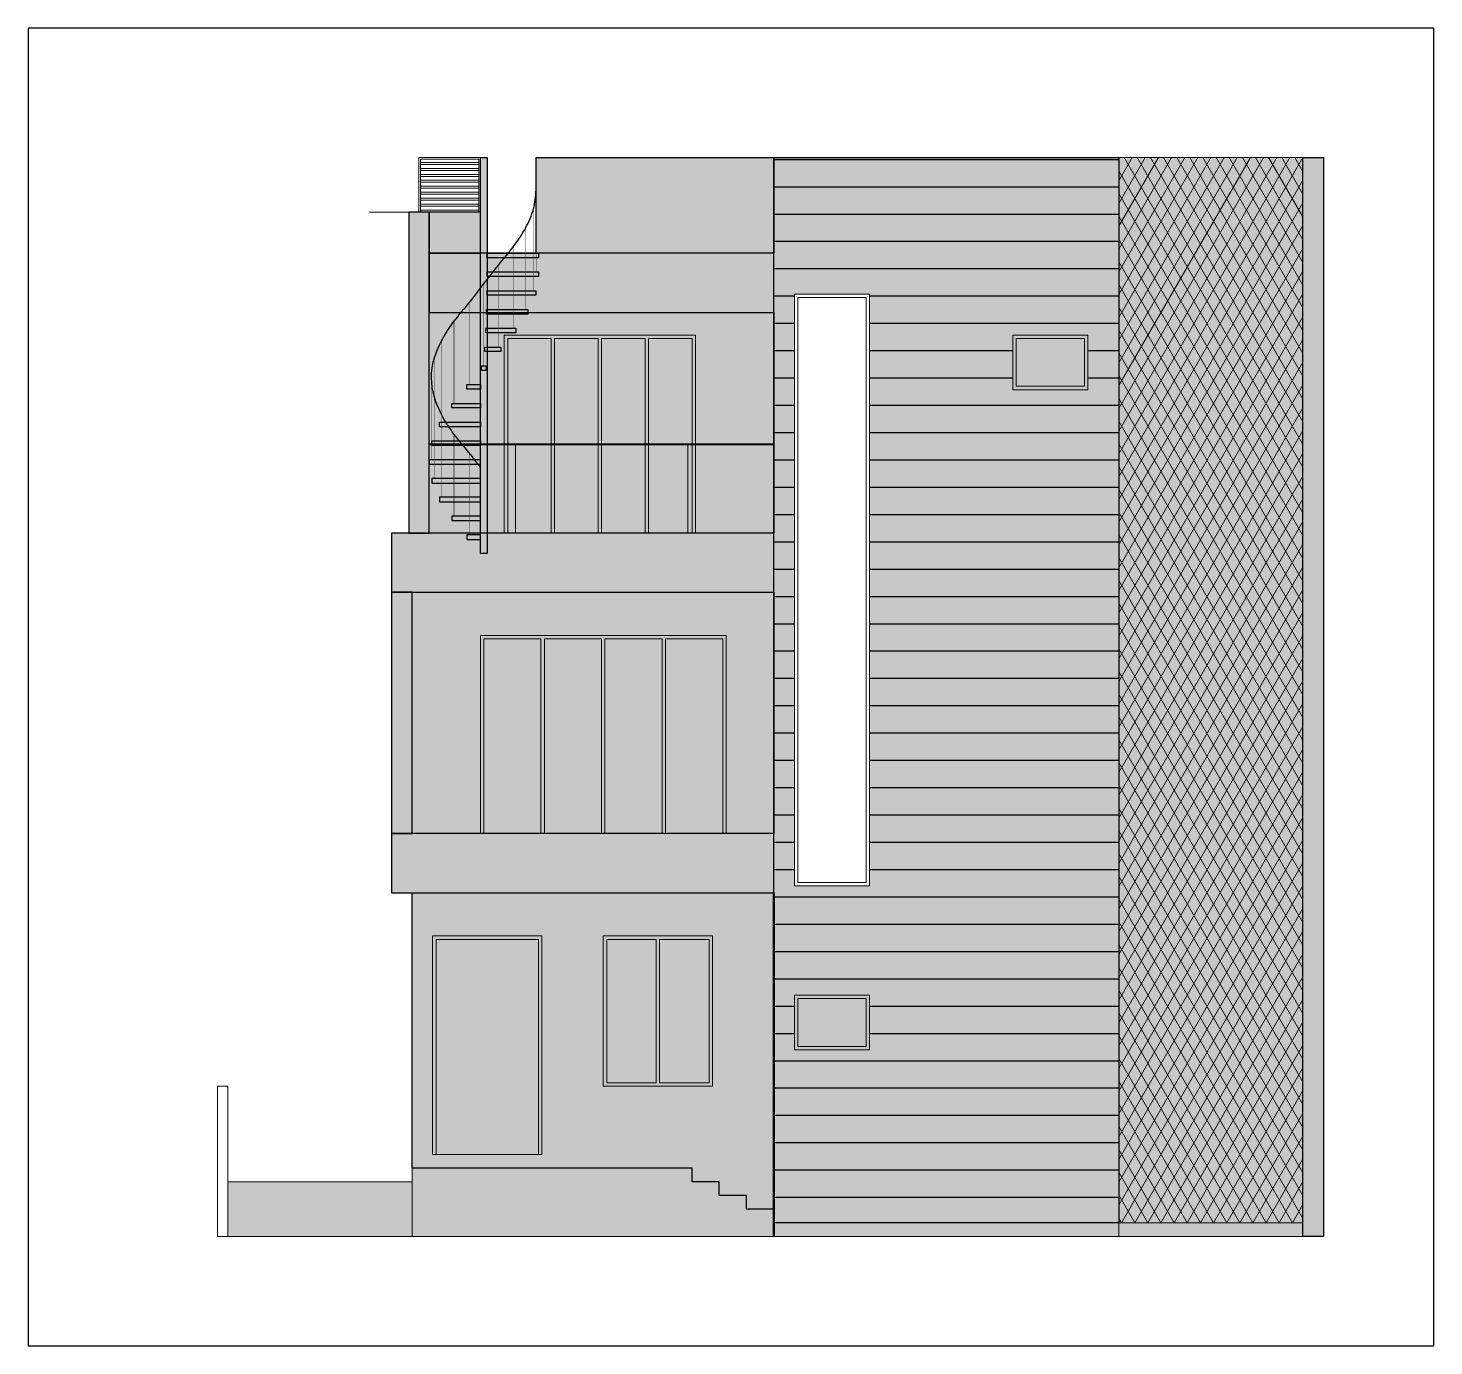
# Model space of a CAD drawing. Header units: millimetres. Extents: x 56222 to 154870, y -177588 to -121287.
# Drawn here: x 150905 to 151523, y -177542 to -176963 of the extents above; entities that cross this region are included whole.
import ezdxf

# ---------------------------------------------------------------- set-up
doc = ezdxf.new("R2010")
doc.units = ezdxf.units.MM
doc.header["$MEASUREMENT"] = 0
for name, color, linetype, lineweight in [('ELEVATION', 250, 'Continuous', 9), ('ELEVATION ( D~W~RaiL )', 250, 'Continuous', 9), ('ELEVATION ( HATCH )', 251, 'Continuous', 9), ('ELEVATION ( WALL COLOUR ) X_', 7, 'Continuous', 9), ('SECTION', 7, 'Continuous', 9), ('SECTION ( D~W~RaiL )', 250, 'Continuous', 18), ('SECTION ( GLASS  COLOUR ) X_', 7, 'Continuous', 9), ('XX~SLAB ( BEAM )~ ( DIM )', 7, 'Continuous', 9)]:
    doc.layers.add(name, color=color, linetype=linetype, lineweight=lineweight)
doc.layers.add('ELEVATION ( GLASS COLOUR ) X_', color=7, linetype='Continuous')
doc.layers.add('ELEVATION )~BOUNDRY ~( WALL COLOUR ) _', color=7, linetype='Continuous')

# ---------------------------------------------------------------- blocks, each defined once
blk = doc.blocks.new('SPRIAL STAIR')
at = {"layer": 'ELEVATION', "lineweight": 30}
h = blk.add_hatch(color=1, dxfattribs=at)
h.set_gradient(color1=(169, 105, 75), color2=(239, 226, 220), one_color=1, tint=0.9, name='CYLINDER')
h.paths.add_polyline_path([(1.5, 0), (-1.5, 0), (-1.5, 174), (1.5, 174)])
at = {"layer": 'ELEVATION', "lineweight": -3}
blk.add_lwpolyline([(1.5, 0), (-1.5, 0), (-1.5, 174), (1.5, 174)], close=True, dxfattribs=at)
at = {"layer": 'ELEVATION', "color": 32, "const_width": 0.18}
for points in [[(23, 132), (23, 168)], [(23, 123.75), (23, 159.75)], [(21.83, 115.5), (21.83, 151.5)], [(18.42, 107.25), (18.42, 143.25)], [(13.11, 99), (13.11, 135)], [(6.42, 90.75), (6.42, 126.75)], [(0, 82.5), (0, 118.5)], [(-6.42, 74.25), (-6.42, 110.25)], [(-13.11, 66), (-13.11, 102)], [(-18.42, 57.75), (-18.42, 93.75)], [(-21.83, 49.5), (-21.83, 85.5)], [(-23, 41.25), (-23, 77.25)], [(-21.83, 33), (-21.83, 69)], [(-18.42, 24.75), (-18.42, 60.75)], [(-13.11, 16.5), (-13.11, 52.5)], [(-6.42, 8.25), (-6.42, 44.25)]]:
    blk.add_lwpolyline(points, dxfattribs=at)
at = {"layer": 'ELEVATION', "color": 32, "lineweight": -3}
for points in [[(1.5, 132), (24, 132), (24, 130), (1.5, 130)], [(1.5, 123.75), (24, 123.75), (24, 121.75), (1.5, 121.75)], [(1.43, 115.5), (22.83, 115.5), (22.83, 113.5), (1.43, 113.5)], [(1.21, 107.25), (19.42, 107.25), (19.42, 105.25), (1.21, 105.25)], [(0.88, 99), (14.11, 99), (14.11, 97), (0.88, 97)], [(0.46, 90.75), (7.42, 90.75), (7.42, 88.75), (0.46, 88.75)], [(-1, 82.5), (1, 82.5), (1, 80.5), (-1, 80.5)], [(-7.42, 74.25), (-1.5, 74.25), (-1.5, 72.25), (-7.42, 72.25)], [(-14.11, 66), (-1.5, 66), (-1.5, 64), (-14.11, 64)], [(-19.42, 57.75), (-1.5, 57.75), (-1.5, 55.75), (-19.42, 55.75)], [(-22.83, 49.5), (-1.5, 49.5), (-1.5, 47.5), (-22.83, 47.5)], [(-24, 39.25), (-1.5, 39.25), (-1.5, 41.25), (-24, 41.25)], [(-22.83, 31), (-1.5, 31), (-1.5, 33), (-22.83, 33)], [(-19.42, 22.75), (-1.5, 22.75), (-1.5, 24.75), (-19.42, 24.75)], [(-14.11, 14.5), (-1.5, 14.5), (-1.5, 16.5), (-14.11, 16.5)], [(-7.42, 6.25), (-1.5, 6.25), (-1.5, 8.25), (-7.42, 8.25)]]:
    blk.add_lwpolyline(points, close=True, dxfattribs=at)
at = {"layer": 'ELEVATION', "color": 32, "lineweight": 30}
blk.add_open_spline([(-1.5, 37.97), (-3.11, 40.08), (-6.9, 44.99), (-13.12, 52.15), (-20.03, 62.59), (-23.89, 74.3), (-22.13, 85.81), (-18.51, 94.14), (-13.13, 102.36), (-6.36, 110.13), (0, 118.5), (6.36, 126.87), (13.13, 134.64), (18.49, 142.86), (22.2, 151.19), (23.19, 159.73), (23.06, 165.25), (23, 168)], degree=3, knots=[2.475585, 2.475585, 2.475585, 2.475585, 10.451449, 21.073335, 30.884245, 48.009061, 56.342265, 65.268822, 75.079732, 85.701618, 96.153067, 106.604516, 117.226402, 127.037312, 135.963869, 144.297073, 152.547073, 152.547073, 152.547073, 152.547073], dxfattribs=at)

msp = doc.modelspace()

# ---------------------------------------------------------------- hatches: boundary and pattern name
at = {"layer": 'ELEVATION'}
h = msp.add_hatch(color=256, dxfattribs=at)
h.set_gradient(color1=(228, 222, 202), color2=(243, 240, 231), one_color=1, tint=0.93, name='CYLINDER')
h.paths.add_polyline_path([(151128.0896, -177019.9941), (151232.5896, -177019.9941), (151232.5896, -177061.9941), (151128.0896, -177061.9941)])
h = msp.add_hatch(color=256, dxfattribs=at)
h.set_gradient(color1=(153, 81, 71), color2=(176, 95, 84), one_color=1, tint=0.51)
h.paths.add_polyline_path([(151081.0896, -177043.9941), (151072.0896, -177043.9941), (151072.0896, -177184.9941), (151081.0896, -177184.9941)])
h = msp.add_hatch(color=256, dxfattribs=at)
h.set_gradient(color1=(228, 222, 202), color2=(243, 240, 231), one_color=1, tint=0.93, name='CYLINDER')
h.paths.add_polyline_path([(151103.5896, -177043.9941), (151081.0896, -177043.9941), (151081.0896, -177061.9941), (151103.5896, -177061.9941)])
at = {"layer": 'ELEVATION', "lineweight": 30}
h = msp.add_hatch(color=256, dxfattribs=at)
h.set_gradient(color1=(255, 207, 158), color2=(255, 232, 209), one_color=1, tint=0.91, name='CYLINDER')
h.paths.add_polyline_path([(151081.0896, -177087.9941), (151232.5896, -177087.9941), (151232.5896, -177184.9941), (151081.0896, -177184.9941)])
h.paths.add_polyline_path([(151114.0896, -177097.9941), (151198.0896, -177097.9941), (151198.0896, -177184.9941), (151114.0896, -177184.9941)], flags=16)
at = {"layer": 'ELEVATION'}
h = msp.add_hatch(color=256, dxfattribs=at)
h.set_gradient(color1=(154, 163, 167), color2=(184, 191, 193), one_color=1, tint=0.74, name='CYLINDER')
h.paths.add_polyline_path([(151064.5896, -177316.9941), (151073.5896, -177316.9941), (151073.5896, -177210.9941), (151064.5896, -177210.9941)])
h = msp.add_hatch(color=256, dxfattribs=at)
h.set_gradient(color1=(255, 184, 112), color2=(255, 207, 158), one_color=1, tint=0.81)
h.paths.add_polyline_path([(151073.5896, -177210.9941), (151232.5896, -177210.9941), (151232.5896, -177316.9941), (151073.5896, -177316.9941)])
h.paths.add_polyline_path([(151103.5896, -177316.9941), (151103.5896, -177229.9941), (151211.5896, -177229.9941), (151211.5896, -177316.9941)], flags=17)
h = msp.add_hatch(color=256, dxfattribs=at)
h.set_gradient(color1=(255, 153, 51), color2=(242, 85, 64), tint=0.74)
h.paths.add_polyline_path([(151073.5896, -177463.9941), (151073.5896, -177342.9941), (151232.5896, -177342.9941), (151232.5896, -177481.9941), (151220.5896, -177481.9941), (151220.5896, -177475.9941), (151208.5896, -177475.9941), (151208.5896, -177469.9941), (151196.5896, -177469.9941), (151196.5896, -177463.9941)])
h.paths.add_polyline_path([(151082.5896, -177457.9941), (151082.5896, -177361.9941), (151130.5896, -177361.9941), (151130.5896, -177457.9941)], flags=16)
h.paths.add_polyline_path([(151205.5896, -177427.9941), (151157.5896, -177427.9941), (151157.5896, -177361.9941), (151205.5896, -177361.9941)], flags=16)
at = {"layer": 'ELEVATION ( D~W~RaiL )'}
h = msp.add_hatch(dxfattribs=at)
h.set_pattern_fill('ANSI32', color=256, scale=7, angle=135, style=0)
h.set_pattern_definition([(180, (151081.7896, -177043.994), (-4e-16, -2.625), []), (180, (151080.9146, -177043.119), (-4e-16, -2.625), [])])
h.paths.add_polyline_path([(151077.2896, -177043.9941), (151102.8896, -177043.9941), (151102.8896, -177020.6941), (151077.2896, -177020.6941)])
at = {"layer": 'ELEVATION ( GLASS COLOUR ) X_'}
h = msp.add_hatch(color=256, dxfattribs=at)
h.set_gradient(color1=(196, 215, 217), color2=(243, 247, 247), one_color=1, tint=0.96, name='CYLINDER')
h.paths.add_polyline_path([(151114.0896, -177097.9941), (151198.0896, -177097.9941), (151198.0896, -177184.9941), (151114.0896, -177184.9941)])
h = msp.add_hatch(color=256, dxfattribs=at)
h.set_gradient(color1=(196, 215, 217), color2=(243, 247, 247), one_color=1, tint=0.96, name='CYLINDER')
h.paths.add_polyline_path([(151337.5896, -177097.9941), (151370.5896, -177097.9941), (151370.5896, -177121.9941), (151337.5896, -177121.9941)])
h = msp.add_hatch(color=256, dxfattribs=at)
h.set_gradient(color1=(196, 215, 217), color2=(243, 247, 247), one_color=1, tint=0.96, name='CYLINDER')
h.paths.add_polyline_path([(151103.5896, -177229.9941), (151211.5896, -177229.9941), (151211.5896, -177316.9941), (151103.5896, -177316.9941)])
h = msp.add_hatch(color=256, dxfattribs=at)
h.set_gradient(color1=(196, 215, 217), color2=(243, 247, 247), one_color=1, tint=0.96, name='CYLINDER')
h.paths.add_polyline_path([(151082.5896, -177457.9941), (151082.5896, -177361.9941), (151130.5896, -177361.9941), (151130.5896, -177457.9941)])
h = msp.add_hatch(color=256, dxfattribs=at)
h.set_gradient(color1=(196, 215, 217), color2=(243, 247, 247), one_color=1, tint=0.96, name='CYLINDER')
h.paths.add_polyline_path([(151205.5896, -177427.9941), (151157.5896, -177427.9941), (151157.5896, -177361.9941), (151205.5896, -177361.9941)])
at = {"layer": 'ELEVATION ( HATCH )', "lineweight": -3}
h = msp.add_hatch(dxfattribs=at)
h.set_pattern_fill('_USER', color=256, scale=12, pattern_type=0)
h.set_pattern_definition([(0, (-243.391, -428.794), (0, 12), [])])
h.paths.add_polyline_path([(151384.0896, -177019.9941), (151232.5896, -177019.9941), (151232.5896, -177061.9941), (151232.5896, -177087.9941), (151232.5896, -177184.9941), (151232.5896, -177210.9941), (151232.5896, -177316.9941), (151232.5896, -177342.9941), (151232.5896, -177481.9941), (151232.5896, -177487.9941), (151384.0896, -177487.9941)])
h.paths.add_polyline_path([(151274.5896, -177339.9941), (151241.5896, -177339.9941), (151241.5896, -177079.9941), (151274.5896, -177079.9941)], flags=16)
h.paths.add_polyline_path([(151273.0896, -177338.4941), (151243.0896, -177338.4941), (151243.0896, -177081.4941), (151273.0896, -177081.4941)], flags=0)
h.paths.add_polyline_path([(151337.5896, -177121.9941), (151337.5896, -177097.9941), (151370.5896, -177097.9941), (151370.5896, -177121.9941)], flags=16)
h.paths.add_polyline_path([(151339.0896, -177120.4941), (151339.0896, -177099.4941), (151369.0896, -177099.4941), (151369.0896, -177120.4941)], flags=0)
h.paths.add_polyline_path([(151274.5896, -177387.9941), (151274.5896, -177411.9941), (151241.5896, -177411.9941), (151241.5896, -177387.9941)], flags=16)
h.paths.add_polyline_path([(151273.0896, -177389.4941), (151273.0896, -177410.4941), (151243.0896, -177410.4941), (151243.0896, -177389.4941)], flags=0)
h.paths.add_polyline_path([(151273.0896, -177338.4941), (151243.0896, -177338.4941), (151243.0896, -177081.4941), (151273.0896, -177081.4941)], flags=0)
at = {"layer": 'ELEVATION ( HATCH )'}
h = msp.add_hatch(dxfattribs=at)
h.set_pattern_fill('_USER', color=34, scale=5, angle=60, style=0, pattern_type=0)
h.set_pattern_definition([(60, (151379.5896, -177487.994), (-4.330127, 2.5), [])])
h.paths.add_polyline_path([(151384.0896, -177487.9941), (151465.0896, -177487.9941), (151465.0896, -177019.9038), (151384.0896, -177019.9941)])
h = msp.add_hatch(dxfattribs=at)
h.set_pattern_fill('_USER', color=34, scale=5, angle=300, style=0, pattern_type=0)
h.set_pattern_definition([(300, (151379.5896, -177487.994), (4.330127, 2.5), [])])
h.paths.add_polyline_path([(151384.0896, -177487.9941), (151465.0896, -177487.9941), (151465.0896, -177019.9038), (151384.0896, -177019.9941)])
h = msp.add_hatch(dxfattribs=at)
h.set_pattern_fill('ANSI36', color=256, scale=18, style=0)
h.set_pattern_definition([(45, (150992.5896, -177493.994), (1.193243, 4.375223), [5.625, -1.125, 0, -1.125])])
h.paths.add_polyline_path([(150992.5896, -177469.9941), (150992.5896, -177493.9941), (151465.0896, -177493.9941), (151465.0896, -177487.9941), (151232.5896, -177487.9941), (151232.5896, -177481.9941), (151220.5896, -177481.9941), (151220.5896, -177475.9941), (151208.5896, -177475.9941), (151208.5896, -177469.9941), (151196.5896, -177469.9941), (151196.5896, -177463.9941), (151073.5896, -177463.9941), (151073.5896, -177469.9941)])
at = {"layer": 'ELEVATION ( WALL COLOUR ) X_'}
h = msp.add_hatch(color=256, dxfattribs=at)
h.dxf.hatch_style = 1
h.set_gradient(color1=(228, 222, 202), color2=(243, 240, 231), one_color=1, tint=0.93, name='CYLINDER')
h.paths.add_polyline_path([(151384.0896, -177019.9941), (151232.5896, -177019.9941), (151232.5896, -177061.9941), (151232.5896, -177087.9941), (151232.5896, -177184.9941), (151232.5896, -177210.9941), (151232.5896, -177316.9941), (151232.5896, -177342.9941), (151232.5896, -177481.9941), (151232.5896, -177487.9941), (151384.0896, -177487.9941)])
h.paths.add_polyline_path([(151337.5896, -177097.9941), (151370.5896, -177097.9941), (151370.5896, -177121.9941), (151337.5896, -177121.9941)], flags=16)
h.paths.add_polyline_path([(151339.0896, -177099.4941), (151369.0896, -177099.4941), (151369.0896, -177120.4941), (151339.0896, -177120.4941)], flags=0)
h.paths.add_polyline_path([(151274.5896, -177079.9941), (151274.5896, -177339.9941), (151241.5896, -177339.9941), (151241.5896, -177079.9941)], flags=16)
h.paths.add_polyline_path([(151273.0896, -177081.4941), (151273.0896, -177338.4941), (151243.0896, -177338.4941), (151243.0896, -177081.4941)], flags=0)
h.paths.add_polyline_path([(151274.5896, -177387.9941), (151274.5896, -177411.9941), (151241.5896, -177411.9941), (151241.5896, -177387.9941)], flags=16)
h.paths.add_polyline_path([(151273.0896, -177389.4941), (151273.0896, -177410.4941), (151243.0896, -177410.4941), (151243.0896, -177389.4941)], flags=0)
h.paths.add_polyline_path([(151273.0896, -177338.4941), (151243.0896, -177338.4941), (151243.0896, -177081.4941), (151273.0896, -177081.4941)], flags=0)
h = msp.add_hatch(color=256, dxfattribs=at)
h.set_gradient(color1=(236, 232, 218), color2=(248, 247, 242), one_color=1, tint=0.96, name='CYLINDER')
h.paths.add_polyline_path([(151384.0896, -177487.9941), (151465.0896, -177487.9941), (151465.0896, -177019.9038), (151384.0896, -177019.9941)])
h = msp.add_hatch(color=256, dxfattribs=at)
h.set_gradient(color1=(228, 222, 202), color2=(243, 240, 231), rotation=90, one_color=1, tint=0.93, name='CYLINDER')
h.paths.add_polyline_path([(151474.0896, -177493.9941), (151465.0896, -177493.9941), (151465.0896, -177019.9941), (151474.0896, -177019.9941)])
h = msp.add_hatch(color=256, dxfattribs=at)
h.set_gradient(color1=(154, 163, 167), color2=(184, 191, 193), rotation=90, one_color=1, tint=0.74, name='CYLINDER')
h.paths.add_polyline_path([(151232.5896, -177061.9941), (151081.0896, -177061.9941), (151081.0896, -177087.9941), (151232.5896, -177087.9941)])
h = msp.add_hatch(color=256, dxfattribs=at)
h.set_gradient(color1=(154, 163, 167), color2=(184, 191, 193), rotation=90, one_color=1, tint=0.74, name='CYLINDER')
h.paths.add_polyline_path([(151232.5896, -177184.9941), (151064.5896, -177184.9941), (151064.5896, -177210.9941), (151232.5896, -177210.9941)])
h = msp.add_hatch(color=256, dxfattribs=at)
h.set_gradient(color1=(154, 163, 167), color2=(184, 191, 193), rotation=90, one_color=1, tint=0.74, name='CYLINDER')
h.paths.add_polyline_path([(151232.5896, -177316.9941), (151064.5896, -177316.9941), (151064.5896, -177342.9941), (151232.5896, -177342.9941)])
h = msp.add_hatch(color=256, dxfattribs=at)
h.set_gradient(color1=(196, 215, 217), color2=(243, 247, 247), rotation=90, one_color=1, tint=0.96, name='CYLINDER')
h.paths.add_polyline_path([(151241.5896, -177387.9941), (151274.5896, -177387.9941), (151274.5896, -177411.9941), (151241.5896, -177411.9941)])
at = {"layer": 'SECTION ( GLASS  COLOUR ) X_'}
h = msp.add_hatch(color=5, dxfattribs=at)
h.set_gradient(color1=(196, 215, 217), color2=(243, 247, 247), rotation=90, one_color=1, tint=0.96, name='CYLINDER')
h.paths.add_polyline_path([(151232.5896, -177145.9941), (151081.0896, -177145.9941), (151081.0896, -177184.9941), (151232.5896, -177184.9941)])

# ---------------------------------------------------------------- linework, layer by layer
at = {"layer": 'ELEVATION'}
for p, q in [((151128.0896, -177019.9941), (151384.0896, -177019.9941)), ((151128.0896, -177061.9941), (151128.0896, -177019.9941)), ((151232.5896, -177349.9941), (151232.5896, -177019.9941)), ((151384.0896, -177019.9941), (151384.0896, -177493.9941)), ((151465.0896, -177019.9941), (151465.0896, -177493.9941)), ((151474.0896, -177019.9941), (151474.0896, -177493.9941)), ((151103.5896, -177043.9941), (151054.8797, -177043.9941)), ((151072.0896, -177184.9941), (151072.0896, -177043.9941)), ((151081.0896, -177043.9941), (151072.0896, -177043.9941)), ((151081.0896, -177184.9941), (151081.0896, -177043.9941)), ((151064.5896, -177342.9941), (151064.5896, -177184.9941)), ((151064.5896, -177210.9941), (151064.5896, -177184.9941)), ((151064.5896, -177184.9941), (151232.5896, -177184.9941)), ((151064.5896, -177210.9941), (151232.5896, -177210.9941)), ((151073.5896, -177316.9941), (151073.5896, -177210.9941)), ((151064.5896, -177342.9941), (151064.5896, -177316.9941)), ((151064.5896, -177316.9941), (151232.5896, -177316.9941)), ((151064.5896, -177342.9941), (151232.5896, -177342.9941)), ((151073.5896, -177493.9941), (151073.5896, -177342.9941)), ((150988.0896, -177493.9941), (150988.0896, -177427.9941)), ((150988.0896, -177427.9941), (150992.5896, -177427.9941)), ((150992.5896, -177493.9941), (150992.5896, -177427.9941))]:
    msp.add_line(p, q, dxfattribs=at)
at = {"layer": 'ELEVATION', "color": 253}
for p, q in [((151118.9646, -177145.9941), (151118.9646, -177184.9941)), ((151156.8396, -177145.9941), (151156.8396, -177184.9941)), ((151194.7146, -177145.9941), (151194.7146, -177184.9941))]:
    msp.add_line(p, q, dxfattribs=at)
at = {"layer": 'ELEVATION'}
for points in [[(151384.0896, -177487.9941), (151465.0896, -177487.9941), (151465.0896, -177019.9038), (151384.0896, -177019.9941)], [(151081.0896, -177087.9941), (151232.5896, -177087.9941), (151232.5896, -177061.9941), (151081.0896, -177061.9941)], [(150988.0896, -177493.9941), (150992.5896, -177493.9941), (150992.5896, -177427.9941), (150988.0896, -177427.9941)]]:
    msp.add_lwpolyline(points, close=True, dxfattribs=at)
at = {"layer": 'ELEVATION', "const_width": 1}
msp.add_lwpolyline([(151232.5896, -177342.9941), (151232.5896, -177493.9941)], dxfattribs=at)
at = {"layer": 'ELEVATION'}
msp.add_lwpolyline([(151465.0896, -177487.9941), (151232.5896, -177487.9941), (151232.5896, -177481.9941), (151220.5896, -177481.9941), (151220.5896, -177475.9941), (151208.5896, -177475.9941), (151208.5896, -177469.9941), (151196.5896, -177469.9941), (151196.5896, -177463.9941), (151073.5896, -177463.9941), (151073.5896, -177469.9941), (150992.5896, -177469.9941)], dxfattribs=at)
at = {"layer": 'ELEVATION ( D~W~RaiL )'}
for points in [[(151076.5896, -177043.9941), (151103.5896, -177043.9941), (151103.5896, -177019.9941), (151076.5896, -177019.9941)], [(151077.2896, -177043.9941), (151102.8896, -177043.9941), (151102.8896, -177020.6941), (151077.2896, -177020.6941)], [(151274.5896, -177339.9941), (151241.5896, -177339.9941), (151241.5896, -177079.9941), (151274.5896, -177079.9941)], [(151273.0896, -177338.4941), (151243.0896, -177338.4941), (151243.0896, -177081.4941), (151273.0896, -177081.4941)], [(151114.0896, -177097.9941), (151198.0896, -177097.9941), (151198.0896, -177184.9941), (151114.0896, -177184.9941)], [(151337.5896, -177097.9941), (151370.5896, -177097.9941), (151370.5896, -177121.9941), (151337.5896, -177121.9941)], [(151115.5896, -177099.4941), (151134.7146, -177099.4941), (151134.7146, -177184.9941), (151115.5896, -177184.9941)], [(151136.2146, -177099.4941), (151155.3396, -177099.4941), (151155.3396, -177184.9941), (151136.2146, -177184.9941)], [(151156.8396, -177099.4941), (151175.9646, -177099.4941), (151175.9646, -177184.9941), (151156.8396, -177184.9941)], [(151177.4646, -177099.4941), (151196.5896, -177099.4941), (151196.5896, -177184.9941), (151177.4646, -177184.9941)], [(151339.0896, -177099.4941), (151369.0896, -177099.4941), (151369.0896, -177120.4941), (151339.0896, -177120.4941)], [(151103.5896, -177229.9941), (151211.5896, -177229.9941), (151211.5896, -177316.9941), (151103.5896, -177316.9941)], [(151105.0896, -177231.4941), (151130.2146, -177231.4941), (151130.2146, -177316.9941), (151105.0896, -177316.9941)], [(151131.7146, -177231.4941), (151156.8396, -177231.4941), (151156.8396, -177316.9941), (151131.7146, -177316.9941)], [(151158.3396, -177231.4941), (151183.4646, -177231.4941), (151183.4646, -177316.9941), (151158.3396, -177316.9941)], [(151184.9646, -177231.4941), (151210.0896, -177231.4941), (151210.0896, -177316.9941), (151184.9646, -177316.9941)], [(151241.5896, -177387.9941), (151274.5896, -177387.9941), (151274.5896, -177411.9941), (151241.5896, -177411.9941)], [(151243.0896, -177389.4941), (151273.0896, -177389.4941), (151273.0896, -177410.4941), (151243.0896, -177410.4941)]]:
    msp.add_lwpolyline(points, close=True, dxfattribs=at)
at = {"layer": 'ELEVATION ( GLASS COLOUR ) X_', "color": 45, "true_color": 0x9c8a6c, "const_width": 1}
msp.add_lwpolyline([(151081.0896, -177145.9941), (151232.5896, -177145.9941)], dxfattribs=at)
at = {"layer": 'ELEVATION ( HATCH )'}
msp.add_lwpolyline([(150992.5896, -177469.9941), (150992.5896, -177493.9941), (151465.0896, -177493.9941), (151465.0896, -177487.9941), (151232.5896, -177487.9941), (151232.5896, -177481.9941), (151220.5896, -177481.9941), (151220.5896, -177475.9941), (151208.5896, -177475.9941), (151208.5896, -177469.9941), (151196.5896, -177469.9941), (151196.5896, -177463.9941), (151073.5896, -177463.9941), (151073.5896, -177469.9941), (150992.5896, -177469.9941)], dxfattribs=at)
at = {"layer": 'ELEVATION )~BOUNDRY ~( WALL COLOUR ) _'}
for points in [[(151128.0896, -177019.9941), (151232.5896, -177019.9941), (151232.5896, -177061.9941), (151128.0896, -177061.9941)], [(151384.0896, -177487.9941), (151232.5896, -177487.9941), (151232.5896, -177019.9941), (151384.0896, -177019.9941)], [(151474.0896, -177493.9941), (151465.0896, -177493.9941), (151465.0896, -177019.9941), (151474.0896, -177019.9941)], [(151081.0896, -177043.9941), (151072.0896, -177043.9941), (151072.0896, -177184.9941), (151081.0896, -177184.9941)], [(151103.5896, -177043.9941), (151081.0896, -177043.9941), (151081.0896, -177061.9941), (151103.5896, -177061.9941)], [(151232.5896, -177061.9941), (151081.0896, -177061.9941), (151081.0896, -177087.9941), (151232.5896, -177087.9941)], [(151081.0896, -177087.9941), (151232.5896, -177087.9941), (151232.5896, -177184.9941), (151081.0896, -177184.9941)], [(151232.5896, -177184.9941), (151064.5896, -177184.9941), (151064.5896, -177210.9941), (151232.5896, -177210.9941)], [(151064.5896, -177316.9941), (151073.5896, -177316.9941), (151073.5896, -177210.9941), (151064.5896, -177210.9941)], [(151073.5896, -177210.9941), (151232.5896, -177210.9941), (151232.5896, -177316.9941), (151073.5896, -177316.9941)], [(151232.5896, -177316.9941), (151064.5896, -177316.9941), (151064.5896, -177342.9941), (151232.5896, -177342.9941)], [(151073.5896, -177463.9941), (151073.5896, -177342.9941), (151232.5896, -177342.9941), (151232.5896, -177481.9941), (151220.5896, -177481.9941), (151220.5896, -177475.9941), (151208.5896, -177475.9941), (151208.5896, -177469.9941), (151196.5896, -177469.9941), (151196.5896, -177463.9941)]]:
    msp.add_lwpolyline(points, close=True, dxfattribs=at)
at = {"layer": 'SECTION'}
msp.add_line((151232.5896, -177145.9941), (151081.0896, -177145.9941), dxfattribs=at)
at = {"layer": 'SECTION ( D~W~RaiL )'}
for points in [[(151114.0896, -177184.9941), (151114.0896, -177097.9941), (151198.0896, -177097.9941), (151198.0896, -177184.9941), (151114.0896, -177184.9941)], [(151103.5896, -177316.9941), (151103.5896, -177229.9941), (151211.5896, -177229.9941), (151211.5896, -177316.9941), (151103.5896, -177316.9941)], [(151082.5896, -177457.9941), (151082.5896, -177361.9941), (151130.5896, -177361.9941), (151130.5896, -177457.9941), (151082.5896, -177457.9941)], [(151084.0896, -177457.9941), (151084.0896, -177363.4941), (151129.0896, -177363.4941), (151129.0896, -177457.9941)]]:
    msp.add_lwpolyline(points, dxfattribs=at)
for points in [[(151205.5896, -177427.9941), (151157.5896, -177427.9941), (151157.5896, -177361.9941), (151205.5896, -177361.9941)], [(151180.8396, -177363.4941), (151159.0896, -177363.4941), (151159.0896, -177426.4941), (151180.8396, -177426.4941)], [(151182.3396, -177363.4941), (151204.0896, -177363.4941), (151204.0896, -177426.4941), (151182.3396, -177426.4941)]]:
    msp.add_lwpolyline(points, close=True, dxfattribs=at)
at = {"layer": 'SECTION ( GLASS  COLOUR ) X_'}
msp.add_lwpolyline([(151232.5896, -177145.9941), (151081.0896, -177145.9941), (151081.0896, -177184.9941), (151232.5896, -177184.9941)], close=True, dxfattribs=at)
at = {"layer": 'XX~SLAB ( BEAM )~ ( DIM )', "color": 1, "lineweight": 30}
msp.add_lwpolyline([(151522.6144, -176963.1162), (150904.8371, -176963.1162), (150904.8371, -177542.0954), (151522.6144, -177542.0954)], close=True, dxfattribs=at)

# ---------------------------------------------------------------- block references
at = {"layer": 'ELEVATION', "color": 1, "lineweight": 30}
msp.add_blockref('SPRIAL STAIR', (151105.0896, -177193.9941), dxfattribs=at)

doc.saveas('drawing.dxf')
